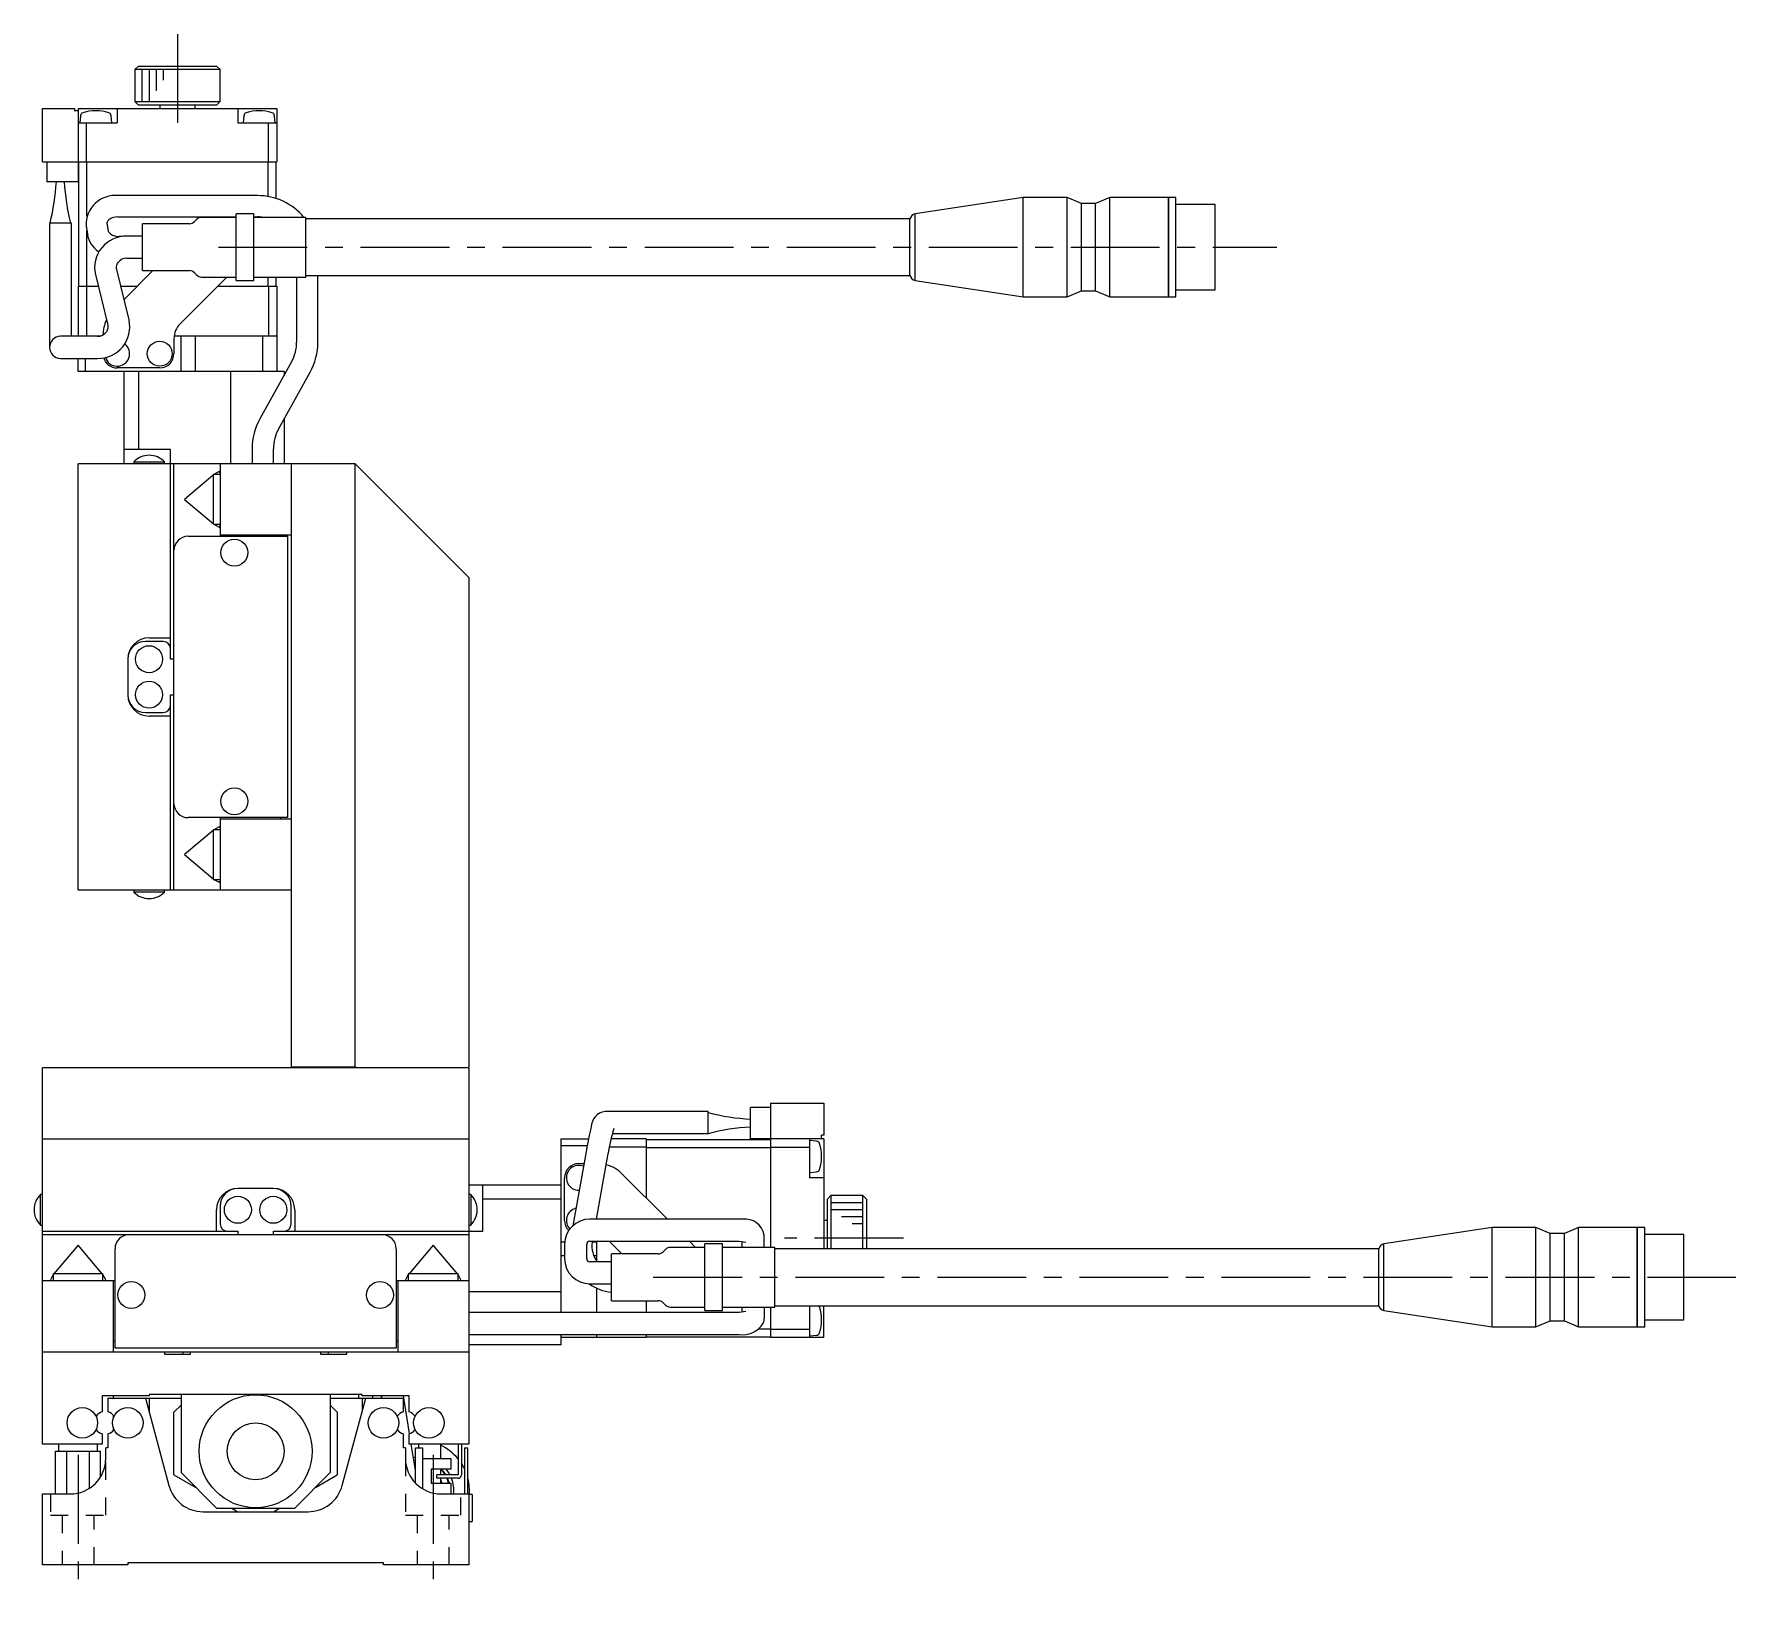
# Model space of a CAD drawing. Extents: x -597 to 414, y 17 to 745.
# Drawn here: x -94 to 145.6, y 276.1 to 496.1 of the extents above; entities that cross this region are included whole.
import ezdxf

# ---------------------------------------------------------------- set-up
doc = ezdxf.new("R2010")
doc.units = 0
doc.header["$LTSCALE"] = 10
doc.linetypes.add('CENTER', pattern=[2, 1.25, -0.25, 0.25, -0.25])
doc.linetypes.add('DOT', pattern=[0.5, 0.25, -0.25])
doc.layers.add('1', color=7, linetype='CONTINUOUS')

msp = doc.modelspace()

# ---------------------------------------------------------------- linework, layer by layer
at = {"layer": '1', "color": 4, "linetype": 'CENTER'}
for p, q in [((-73.801683, 496.122412), (-73.801683, 481.122412)), ((-68.022996, 466.122412), (81.010789, 466.122412)), ((28.40108, 326.622412), (11.686117, 326.622412)), ((-6.803966, 321.122412), (145.633887, 321.122412)), ((-87.801683, 296.122412), (-87.801683, 276.122412)), ((-37.801683, 296.122412), (-37.801683, 276.122412))]:
    msp.add_line(p, q, dxfattribs=at)
at = {"layer": '1', "color": 7, "linetype": 'CONTINUOUS'}
for p, q in [((-79.301683, 491.622412), (-79.801683, 491.122412)), ((-79.301683, 491.622412), (-68.301683, 491.622412)), ((-67.801683, 491.122412), (-68.301683, 491.622412)), ((-67.801683, 491.122412), (-79.801683, 491.122412)), ((-79.801683, 491.122412), (-79.801683, 486.622412)), ((-67.801683, 486.622412), (-67.801683, 491.122412)), ((-79.801683, 486.622412), (-67.801683, 486.622412)), ((-79.801683, 486.622412), (-79.301683, 486.122412)), ((-68.301683, 486.122412), (-67.801683, 486.622412)), ((-92.801683, 478.122412), (-92.801683, 485.622412)), ((-92.801683, 485.622412), (-88.301683, 485.622412)), ((-88.301683, 485.622412), (-88.301683, 485.322412)), ((-87.801683, 485.322412), (-88.301683, 485.322412)), ((-87.801683, 485.622412), (-87.801683, 475.322412)), ((-87.801683, 485.622412), (-59.801683, 485.622412)), ((-87.465483, 484.607692), (-87.551683, 483.622412)), ((-83.051683, 483.622412), (-83.137884, 484.607692)), ((-82.301683, 485.622412), (-82.301683, 483.622412)), ((-68.301683, 486.122412), (-79.301683, 486.122412)), ((-76.301683, 486.122412), (-76.301683, 485.622412)), ((-71.301683, 485.622412), (-71.301683, 486.122412)), ((-65.301683, 485.622412), (-65.301683, 483.622412)), ((-64.465483, 484.607692), (-64.551683, 483.622412)), ((-60.051683, 483.622412), (-60.137884, 484.607692)), ((-59.801683, 485.622412), (-59.801683, 478.122412)), ((-87.801683, 483.622412), (-82.301683, 483.622412)), ((-86.601683, 478.122412), (-86.601683, 483.622412)), ((-65.301683, 483.622412), (-59.801683, 483.622412)), ((-61.001683, 478.122412), (-61.001683, 483.622412)), ((-92.801683, 478.122412), (-59.801683, 478.122412)), ((-92.201683, 478.122412), (-92.201683, 475.322412)), ((-87.701683, 460.622412), (-87.701683, 478.122412)), ((-86.560262, 470.482116), (-86.560262, 478.122412)), ((-61.043105, 473.250893), (-61.043105, 478.122412)), ((-59.901683, 472.966398), (-59.901683, 478.122412)), ((-87.801683, 475.322412), (-92.201683, 475.322412)), ((-62.523166, 473.380742), (-82.185275, 473.380742)), ((45.284103, 473.122411), (30.05012, 470.806738)), ((45.284103, 459.122413), (45.284103, 473.122411)), ((51.477102, 473.122411), (45.284103, 473.122411)), ((51.477102, 459.122413), (51.477102, 473.122411)), ((53.477102, 472.272412), (51.477102, 473.122411)), ((53.477102, 459.972412), (53.477102, 472.272412)), ((55.477102, 472.272412), (53.477102, 472.272412)), ((57.477102, 473.122411), (55.477102, 472.272412)), ((55.477102, 459.972412), (55.477102, 472.272412)), ((57.477102, 459.122413), (57.477102, 473.122411)), ((65.734102, 473.122411), (57.477102, 473.122411)), ((65.734102, 459.122413), (65.734102, 473.122411)), ((65.784102, 473.072411), (65.734102, 473.122411)), ((65.784102, 459.122413), (65.784102, 473.122411)), ((66.784104, 473.122411), (65.784102, 473.122411)), ((66.784104, 459.122413), (66.784104, 473.122411)), ((72.284105, 472.12241), (66.784104, 472.12241)), ((72.284105, 460.122414), (72.284105, 472.12241)), ((-83.673968, 469.668448), (-83.619586, 469.784927)), ((-83.619586, 469.784927), (-83.553459, 469.873009)), ((-83.553459, 469.873009), (-83.461319, 469.965148)), ((-82.185275, 470.380742), (-65.551683, 470.380742)), ((-71.10879, 470.029519), (-71.423004, 469.715305)), ((-65.551683, 470.322412), (-70.401683, 470.322412)), ((-65.551683, 461.422412), (-65.551683, 470.822412)), ((-63.051683, 470.822412), (-65.551683, 470.822412)), ((-63.051683, 461.422412), (-63.051683, 470.822412)), ((-63.051683, 470.380742), (-62.523166, 470.380742)), ((-55.715897, 470.322412), (-63.051683, 470.322412)), ((-55.715897, 461.922412), (-55.715897, 470.322412)), ((29.326447, 470.122412), (-55.715897, 470.122412)), ((29.326447, 462.122412), (29.326447, 470.122412)), ((30.05012, 461.438087), (30.05012, 470.806738)), ((-88.726684, 469.522412), (-91.826684, 469.522412)), ((-91.826684, 469.522412), (-91.826684, 452.022412)), ((-88.726684, 453.572412), (-88.726684, 469.522412)), ((-86.653743, 469.140981), (-86.488052, 467.95909)), ((-86.560262, 460.622412), (-86.560262, 468.474172)), ((-83.682796, 469.557482), (-83.673968, 469.668448)), ((-83.517105, 468.375591), (-83.682796, 469.557482)), ((-83.510138, 468.341426), (-83.517105, 468.375591)), ((-83.460505, 468.228924), (-83.510138, 468.341426)), ((-83.39872, 468.143), (-83.460505, 468.228924)), ((-83.31506, 468.055522), (-83.39872, 468.143)), ((-83.208876, 467.96863), (-83.31506, 468.055522)), ((-81.626068, 467.622412), (-82.019584, 467.622412)), ((-78.715897, 467.672412), (-80.942429, 467.672412)), ((-78.715897, 462.822412), (-78.715897, 469.422412)), ((-72.130111, 469.422412), (-78.715897, 469.422412)), ((-82.392426, 463.279134), (-82.38291, 463.424097)), ((-82.383751, 463.135288), (-82.392426, 463.279134)), ((-82.359347, 463.002045), (-82.383751, 463.135288)), ((-82.38291, 463.424097), (-82.35534, 463.566625)), ((-80.621529, 455.877382), (-82.359347, 463.002045)), ((-82.35534, 463.566625), (-82.310886, 463.703502)), ((-82.310886, 463.703502), (-82.251345, 463.832413)), ((-82.251345, 463.832413), (-82.178646, 463.952001)), ((-81.323921, 458.757029), (-77.258538, 462.822412)), ((-80.942429, 464.572412), (-78.715897, 464.572412)), ((-78.715897, 462.822412), (-72.130111, 462.822412)), ((-71.423004, 462.529519), (-71.10879, 462.215305)), ((-87.801683, 460.622412), (-87.801683, 453.722412)), ((-87.801683, 460.622412), (-84.969802, 460.622412)), ((-86.601683, 460.622412), (-86.601683, 453.622412)), ((-85.371051, 462.267442), (-83.633233, 455.14278)), ((-81.778917, 460.622412), (-79.458538, 460.622412)), ((-66.844829, 461.922412), (-73.423004, 455.344238)), ((-70.401683, 461.922412), (-65.551683, 461.922412)), ((-68.144829, 460.622412), (-59.801683, 460.622412)), ((-65.551683, 461.422412), (-63.051683, 461.422412)), ((-63.051683, 461.922412), (-55.715897, 461.922412)), ((-61.043105, 460.622412), (-61.043105, 461.922412)), ((-61.001683, 460.622412), (-61.001683, 453.622412)), ((-59.901683, 460.622412), (-59.901683, 461.922412)), ((-59.801683, 460.622412), (-59.801683, 453.722412)), ((-57.023166, 461.922412), (-57.023166, 452.756387)), ((-55.715897, 462.122412), (29.326447, 462.122412)), ((-54.023166, 452.756387), (-54.023166, 462.122412)), ((30.05012, 461.438087), (45.284103, 459.122413)), ((66.784104, 460.122414), (72.284105, 460.122414)), ((45.284103, 459.122413), (51.477102, 459.122413)), ((51.477102, 459.122413), (53.477102, 459.972412)), ((53.477102, 459.972412), (55.477102, 459.972412)), ((55.477102, 459.972412), (57.477102, 459.122413)), ((57.477102, 459.122413), (65.734102, 459.122413)), ((65.734102, 459.122413), (65.784102, 459.172413)), ((65.784102, 459.122413), (66.784104, 459.122413)), ((-85.050151, 453.572412), (-90.276684, 453.572412)), ((-87.801683, 453.722412), (-87.701683, 453.622412)), ((-87.801683, 453.572412), (-87.801683, 453.622412)), ((-87.801683, 453.622412), (-84.653651, 453.622412)), ((-86.801683, 453.622412), (-86.801683, 453.572412)), ((-83.741236, 454.312412), (-83.813934, 454.192823)), ((-83.681695, 454.441323), (-83.741236, 454.312412)), ((-83.637241, 454.5782), (-83.681695, 454.441323)), ((-83.609671, 454.720727), (-83.637241, 454.5782)), ((-83.633233, 455.14278), (-83.608829, 455.009536)), ((-83.600154, 454.865691), (-83.609671, 454.720727)), ((-83.608829, 455.009536), (-83.600154, 454.865691)), ((-74.301683, 453.222917), (-74.301683, 451.122412)), ((-74.274965, 453.622412), (-59.801683, 453.622412)), ((-73.301683, 448.622412), (-73.301683, 453.622412)), ((-71.301683, 453.622412), (-71.301683, 448.622412)), ((-61.801683, 448.622412), (-61.801683, 453.622412)), ((-59.901683, 453.622412), (-59.801683, 453.722412)), ((-59.801683, 453.622412), (-59.801683, 448.622412)), ((-90.276684, 450.472412), (-85.050151, 450.472412)), ((-87.801683, 448.622412), (-87.801683, 450.472412)), ((-58.801683, 448.622412), (-87.801683, 448.622412)), ((-86.801683, 450.472412), (-86.801683, 448.622412)), ((-76.301683, 449.122412), (-82.301683, 449.122412)), ((-81.301683, 435.622412), (-81.301683, 448.622412)), ((-79.301683, 448.622412), (-79.301683, 437.622412)), ((-66.301683, 435.622412), (-66.301683, 448.622412)), ((-57.739086, 449.986975), (-62.205871, 441.977356)), ((-59.585763, 440.51618), (-55.118978, 448.525799)), ((-58.801683, 448.622412), (-58.801683, 448.081577)), ((-58.801683, 441.922153), (-58.801683, 435.622412)), ((-74.801683, 437.622412), (-81.301683, 437.622412)), ((-74.801683, 408.122412), (-74.801683, 437.622412)), ((-63.301683, 437.746768), (-63.301683, 435.622412)), ((-60.301683, 435.622412), (-60.301683, 437.746768)), ((-87.801684, 375.622412), (-87.801684, 435.622412)), ((-48.801683, 435.622412), (-87.801684, 435.622412)), ((-79.951684, 435.91466), (-75.651684, 435.91466)), ((-79.951684, 435.91466), (-79.951684, 435.622412)), ((-75.651684, 435.622412), (-75.651684, 435.91466)), ((-74.301683, 375.622412), (-74.301683, 435.622412)), ((-68.801463, 434.028453), (-72.801683, 430.622412)), ((-68.801683, 434.122412), (-68.801683, 427.122412)), ((-67.801683, 434.122412), (-68.801683, 434.122412)), ((-67.924201, 434.522412), (-68.672887, 434.122585)), ((-67.801683, 434.36407), (-67.924201, 434.522412)), ((-67.801683, 435.622412), (-67.801683, 425.422412)), ((-57.801683, 435.622412), (-57.801683, 350.622412)), ((-48.801683, 350.722412), (-48.801683, 435.622412)), ((-32.801683, 419.622412), (-48.801683, 435.622412)), ((-72.801683, 430.622412), (-68.801434, 427.21635)), ((-68.801683, 427.122412), (-67.801683, 427.122412)), ((-68.672861, 427.122221), (-67.924201, 426.722412)), ((-67.924201, 426.722412), (-67.801683, 426.880755)), ((-72.301683, 425.422412), (-58.301683, 425.422412)), ((-67.801683, 425.622412), (-57.801683, 425.622412)), ((-59.301683, 425.622412), (-59.301683, 425.422412)), ((-58.301683, 425.422412), (-58.301683, 385.822412)), ((-32.801683, 419.622412), (-32.801683, 350.722412)), ((-75.801684, 410.622412), (-78.301684, 410.622412)), ((-77.801684, 411.122412), (-74.801684, 411.122412)), ((-80.801684, 408.122412), (-80.801684, 403.122412)), ((-74.301683, 408.122412), (-74.801684, 408.122412)), ((-74.801684, 403.122412), (-74.301683, 403.122412)), ((-74.801684, 375.622412), (-74.801684, 403.122412)), ((-78.301684, 400.622412), (-75.801684, 400.622412)), ((-74.801684, 400.122412), (-77.801684, 400.122412)), ((-58.301683, 385.822412), (-72.301683, 385.822412)), ((-67.801683, 385.822412), (-67.801683, 375.622412)), ((-59.301683, 385.822412), (-59.301683, 385.622412)), ((-68.801639, 384.028323), (-72.801683, 380.622412)), ((-68.801683, 384.122412), (-68.801683, 377.122412)), ((-67.801683, 384.122412), (-68.801683, 384.122412)), ((-67.924194, 384.522412), (-68.672926, 384.122557)), ((-67.801683, 384.36407), (-67.924194, 384.522412)), ((-57.801683, 385.622412), (-67.801683, 385.622412)), ((-72.801683, 380.622412), (-68.801429, 377.216345)), ((-68.801683, 377.122412), (-67.801683, 377.122412)), ((-68.673025, 377.122339), (-67.924203, 376.722412)), ((-67.924203, 376.722412), (-67.801683, 376.880755)), ((-57.801683, 375.622412), (-87.801684, 375.622412)), ((-79.951684, 375.622412), (-79.951684, 375.330165)), ((-75.651684, 375.330165), (-79.951684, 375.330165)), ((-75.651684, 375.330165), (-75.651684, 375.622412)), ((-32.801683, 350.622412), (-92.801683, 350.622412)), ((-92.801683, 297.622411), (-92.801683, 350.622412)), ((-57.801683, 350.722412), (-48.801683, 350.722412)), ((-48.801683, 350.722412), (-48.701683, 350.622412)), ((-32.801683, 350.722412), (-32.901683, 350.622412)), ((-32.801683, 350.622412), (-32.801683, 297.622412)), ((9.698317, 345.622412), (17.198317, 345.622412)), ((9.698317, 345.622412), (9.698317, 325.322412)), ((17.198317, 345.622412), (17.198317, 341.122412)), ((0.898317, 344.447412), (-13.602921, 344.447412)), ((0.898317, 341.322412), (0.898317, 344.447412)), ((6.898317, 340.622412), (6.898317, 345.022412)), ((9.698317, 345.022412), (6.898317, 345.022412)), ((-92.801683, 340.622412), (-32.801683, 340.622412)), ((-19.801683, 340.622412), (-15.927123, 340.622412)), ((-19.801683, 316.172412), (-19.801683, 340.622412)), ((-7.801683, 340.622412), (-12.752795, 340.622412)), ((-12.573159, 341.347412), (0.898317, 341.347412)), ((-7.801683, 340.622412), (-7.801683, 332.279266)), ((-7.801683, 340.522412), (9.698317, 340.522412)), ((17.198317, 340.622412), (6.898317, 340.622412)), ((15.198317, 340.622412), (15.198317, 335.122412)), ((16.183596, 340.286211), (15.198317, 340.372412)), ((16.898317, 340.622412), (16.898317, 341.122412)), ((17.198317, 341.122412), (16.898317, 341.122412)), ((17.198317, 340.622412), (17.198317, 325.122412)), ((-16.126648, 339.622412), (-19.801683, 339.622412)), ((-16.228696, 339.067676), (-18.138791, 328.368361)), ((-14.822973, 329.302714), (-13.176946, 338.522863)), ((-7.801683, 339.422412), (-13.008179, 339.422412)), ((-7.801683, 339.380991), (9.698317, 339.380991)), ((9.698317, 339.422412), (15.198317, 339.422412)), ((-17.301683, 337.122412), (-16.575975, 337.122412)), ((-11.180363, 335.657946), (-4.825131, 329.302714)), ((15.198317, 335.872412), (16.183596, 335.958613)), ((-60.301683, 333.622412), (-65.301683, 333.622412)), ((-32.801683, 334.122412), (-19.801683, 334.122412)), ((-30.801683, 327.622412), (-30.801683, 334.122412)), ((-19.301683, 329.122412), (-19.301683, 335.122412)), ((17.198317, 335.122412), (15.198317, 335.122412)), ((-93.093931, 328.472412), (-93.093931, 332.772412)), ((-92.801683, 332.772412), (-93.093931, 332.772412)), ((-67.801683, 331.122412), (-67.801683, 328.622412)), ((-57.801683, 328.622412), (-57.801683, 331.122412)), ((-32.509436, 332.772412), (-32.801683, 332.772412)), ((-32.509436, 332.772412), (-32.509436, 328.472412)), ((-19.801683, 332.122412), (-30.801683, 332.122412)), ((18.198317, 332.622412), (17.698317, 332.122412)), ((17.698317, 325.122412), (17.698317, 332.122412)), ((18.198317, 332.622412), (18.198317, 325.122412)), ((22.698317, 332.622412), (18.198317, 332.622412)), ((22.698317, 325.122412), (22.698317, 332.622412)), ((23.198317, 332.122412), (22.698317, 332.622412)), ((23.198317, 332.122412), (23.198317, 325.122412)), ((-93.093931, 328.472412), (-92.801683, 328.472412)), ((-68.301683, 327.622412), (-68.301683, 330.622412)), ((-57.301683, 330.622412), (-57.301683, 327.622412)), ((-32.801683, 328.472412), (-32.509436, 328.472412)), ((5.261394, 329.302714), (-15.738606, 329.302714)), ((17.698317, 329.122412), (17.198317, 329.122412)), ((-92.801683, 327.622412), (-65.301683, 327.622412)), ((-92.801683, 327.122412), (-32.801683, 327.122412)), ((-65.301683, 327.622412), (-65.301683, 327.122412)), ((-60.301683, 327.122412), (-60.301683, 327.622412)), ((-60.301683, 327.622412), (-30.801683, 327.622412)), ((-19.801683, 326.122412), (-19.269303, 326.122412)), ((-15.738606, 326.202714), (5.261394, 326.202714)), ((-15.403791, 326.049286), (-15.3764, 326.202714)), ((-15.390736, 326.122412), (-14.801683, 326.122412)), ((-14.801683, 326.202714), (-14.801683, 323.48008)), ((-11.258538, 324.422412), (-13.03884, 326.202714)), ((-1.725131, 326.202714), (-0.844829, 325.322412)), ((5.261394, 326.202714), (6.219478, 326.068256)), ((5.711394, 325.322412), (5.711394, 326.180488)), ((8.811394, 325.322412), (8.811394, 327.068674)), ((111.284103, 328.122411), (96.05012, 325.806737)), ((111.284103, 314.122413), (111.284103, 328.122411)), ((117.477102, 328.122411), (111.284103, 328.122411)), ((117.477102, 314.122413), (117.477102, 328.122411)), ((119.477102, 327.272412), (117.477102, 328.122411)), ((119.477102, 314.972412), (119.477102, 327.272412)), ((121.477102, 327.272412), (119.477102, 327.272412)), ((123.477102, 328.122411), (121.477102, 327.272412)), ((121.477102, 314.972412), (121.477102, 327.272412)), ((123.477102, 314.122413), (123.477102, 328.122411)), ((131.734102, 328.122411), (123.477102, 328.122411)), ((131.734102, 314.122413), (131.734102, 328.122411)), ((131.784102, 328.072411), (131.734102, 328.122411)), ((131.784102, 314.122413), (131.784102, 328.122411)), ((132.784104, 328.122411), (131.784102, 328.122411)), ((132.784104, 314.122413), (132.784104, 328.122411)), ((138.284105, 327.12241), (132.784104, 327.12241)), ((138.284105, 315.122414), (138.284105, 327.12241)), ((-87.801683, 325.622412), (-91.24013, 321.578401)), ((-84.395773, 321.622367), (-87.801683, 325.622412)), ((-82.601683, 311.122412), (-82.601683, 325.122412)), ((-43.001683, 325.122412), (-43.001683, 311.122412)), ((-37.801683, 325.622412), (-41.240498, 321.577901)), ((-34.395642, 321.622192), (-37.801683, 325.622412)), ((-19.288606, 324.122412), (-19.801683, 324.122412)), ((-19.288606, 325.752714), (-19.288606, 323.752714)), ((-16.188606, 323.752714), (-16.188606, 325.752714)), ((-14.801683, 324.122412), (-15.172436, 324.122412)), ((-12.715897, 317.822412), (-12.715897, 324.422412)), ((-6.130111, 324.422412), (-12.715897, 324.422412)), ((-5.10879, 325.029519), (-5.423004, 324.715305)), ((0.448317, 325.322412), (-4.401683, 325.322412)), ((0.448317, 316.422412), (0.448317, 325.822412)), ((2.948317, 325.822412), (0.448317, 325.822412)), ((2.948317, 316.422412), (2.948317, 325.822412)), ((10.284103, 325.322412), (2.948317, 325.322412)), ((10.284103, 316.922412), (10.284103, 325.322412)), ((95.326447, 325.122412), (10.284103, 325.122412)), ((95.326447, 317.122412), (95.326447, 325.122412)), ((96.05012, 316.438086), (96.05012, 325.806737)), ((-91.301757, 321.493753), (-91.701683, 320.744931)), ((-84.301683, 321.622412), (-91.301683, 321.622412)), ((-91.301683, 321.622412), (-91.301683, 320.622412)), ((-84.301683, 320.622412), (-84.301683, 321.622412)), ((-83.901683, 320.744923), (-84.301539, 321.493655)), ((-41.301875, 321.49359), (-41.701683, 320.74493)), ((-34.301683, 321.622412), (-41.301683, 321.622412)), ((-41.301683, 321.622412), (-41.301683, 320.622412)), ((-34.301683, 320.622412), (-34.301683, 321.622412)), ((-33.901683, 320.74493), (-34.301511, 321.493616)), ((-12.715897, 323.302714), (-15.738606, 323.302714)), ((-82.601683, 320.622412), (-92.801683, 320.622412)), ((-91.701683, 320.744931), (-91.543341, 320.622412)), ((-84.060026, 320.622412), (-83.901683, 320.744923)), ((-82.801683, 310.622412), (-82.801683, 320.622412)), ((-32.801683, 320.622412), (-43.001683, 320.622412)), ((-42.801683, 320.622412), (-42.801683, 310.622412)), ((-41.701683, 320.74493), (-41.543341, 320.622412)), ((-34.060026, 320.622412), (-33.901683, 320.74493)), ((-32.801683, 319.122412), (-19.801683, 319.122412)), ((-15.738606, 320.202714), (-12.715897, 320.202714)), ((-14.801683, 319.598492), (-14.801683, 316.172412)), ((-12.715897, 317.822412), (-6.130111, 317.822412)), ((-7.801683, 317.822412), (-7.801683, 316.172412)), ((-5.423004, 317.529519), (-5.10879, 317.215305)), ((-4.401683, 316.922412), (0.448317, 316.922412)), ((0.448317, 316.422412), (2.948317, 316.422412)), ((2.948317, 316.922412), (10.284103, 316.922412)), ((5.711394, 316.196832), (5.711394, 316.922412)), ((8.811394, 316.922412), (8.811394, 315.306452)), ((9.698317, 316.922412), (9.698317, 312.622412)), ((10.284103, 317.122412), (95.326447, 317.122412)), ((15.198317, 317.122412), (15.198317, 312.622412)), ((17.198317, 312.622412), (17.198317, 317.122412)), ((96.05012, 316.438086), (111.284103, 314.122413)), ((5.261394, 316.172412), (-32.801683, 316.172412)), ((6.219478, 316.30687), (5.261394, 316.172412)), ((8.682852, 314.640023), (8.746218, 314.828119)), ((8.746218, 314.828119), (8.787932, 315.017966)), ((8.787932, 315.017966), (8.808684, 315.20815)), ((8.808684, 315.20815), (8.811394, 315.306452)), ((111.284103, 314.122413), (117.477102, 314.122413)), ((117.477102, 314.122413), (119.477102, 314.972412)), ((119.477102, 314.972412), (121.477102, 314.972412)), ((121.477102, 314.972412), (123.477102, 314.122413)), ((123.477102, 314.122413), (131.734102, 314.122413)), ((131.734102, 314.122413), (131.784102, 314.172413)), ((131.784102, 314.122413), (132.784104, 314.122413)), ((132.784104, 315.122414), (138.284105, 315.122414)), ((-82.601683, 312.122412), (-82.801683, 312.122412)), ((-42.801683, 312.122412), (-43.001683, 312.122412)), ((-32.801683, 313.072412), (5.261394, 313.072412)), ((-19.801683, 311.622412), (-32.801683, 311.622412)), ((-19.801683, 311.622412), (-19.801683, 313.072412)), ((-14.801683, 312.622412), (-19.801683, 312.622412)), ((-14.801683, 313.072412), (-14.801683, 312.622412)), ((-14.801683, 312.722412), (-14.701683, 312.622412)), ((-7.801683, 312.622412), (-14.701683, 312.622412)), ((-7.801683, 313.072412), (-7.801683, 312.622412)), ((-7.801683, 312.722412), (9.698317, 312.722412)), ((8.112295, 313.863833), (9.698317, 313.863833)), ((9.698317, 313.822412), (15.198317, 313.822412)), ((17.198317, 312.622412), (9.698317, 312.622412)), ((15.198317, 312.872412), (16.183596, 312.958613)), ((-92.801683, 310.622412), (-32.801683, 310.622412)), ((-43.001683, 311.122412), (-82.601683, 311.122412)), ((-75.601683, 310.272412), (-75.601683, 310.622412)), ((-72.001683, 310.272412), (-75.601683, 310.272412)), ((-73.051683, 310.622412), (-73.051683, 310.272412)), ((-72.001683, 310.622412), (-72.001683, 310.272412)), ((-53.601683, 310.272412), (-53.601683, 310.622412)), ((-50.001683, 310.272412), (-53.601683, 310.272412)), ((-52.551683, 310.272412), (-52.551683, 310.622412)), ((-50.001683, 310.622412), (-50.001683, 310.272412)), ((-77.801683, 304.422412), (-84.401683, 304.422411)), ((-84.401683, 304.422411), (-84.401683, 302.158691)), ((-82.801683, 304.122412), (-82.801683, 304.422411)), ((-47.801683, 304.622412), (-77.801683, 304.622412)), ((-77.801683, 304.622412), (-77.801683, 304.422412)), ((-73.301683, 304.622412), (-73.301683, 293.622412)), ((-52.301683, 304.622412), (-52.301683, 293.622412)), ((-48.301683, 304.622412), (-48.301683, 304.122412)), ((-47.801683, 304.422412), (-47.801683, 304.622412)), ((-41.201683, 304.422412), (-47.801683, 304.422412)), ((-46.301683, 304.122412), (-46.301683, 304.422412)), ((-41.117247, 299.110632), (-41.95855, 304.422412)), ((-41.201683, 302.158692), (-41.201683, 304.422412)), ((-83.601683, 304.122412), (-83.601683, 302.158692)), ((-83.601683, 304.122412), (-73.301683, 304.122412)), ((-78.301683, 304.122412), (-75.00749, 291.828316)), ((-77.801683, 304.122412), (-77.801683, 302.256386)), ((-73.301683, 303.122412), (-74.301683, 302.122412)), ((-74.301683, 293.318564), (-74.301683, 302.122412)), ((-52.301683, 304.122412), (-42.001683, 304.122412)), ((-51.301683, 302.122412), (-52.301683, 303.122412)), ((-51.301683, 302.122412), (-51.301683, 293.318564)), ((-50.595876, 291.828316), (-47.301683, 304.122412)), ((-47.801683, 304.122412), (-47.801683, 302.256386)), ((-45.073927, 304.275525), (-45.049676, 304.122412)), ((-42.001683, 302.158692), (-42.001683, 304.122412)), ((-82.801683, 301.411398), (-82.801683, 301.661717)), ((-82.801683, 299.583106), (-82.801683, 299.833425)), ((-84.401683, 297.622411), (-92.801683, 297.622411)), ((-90.551683, 297.622411), (-90.551683, 296.622412)), ((-85.051683, 296.622412), (-85.051683, 297.622411)), ((-84.401683, 299.086131), (-84.401683, 297.622411)), ((-83.601683, 299.086132), (-83.601683, 297.122412)), ((-42.001683, 297.122412), (-42.001683, 299.086132)), ((-41.201683, 297.622412), (-41.201683, 299.086132)), ((-32.801683, 297.622412), (-41.201683, 297.622412)), ((-40.301683, 293.961369), (-40.881536, 297.622412)), ((-39.846115, 297.622412), (-39.846115, 297.122412)), ((-36.746115, 295.622412), (-36.746115, 297.622412)), ((-34.301683, 297.622412), (-34.301683, 293.322412)), ((-33.801683, 297.622412), (-33.801683, 293.322412)), ((-90.97711, 290.622412), (-90.97711, 296.622412)), ((-90.97711, 296.622412), (-84.626257, 296.622412)), ((-89.389397, 290.622412), (-89.389397, 296.622412)), ((-86.21397, 291.40687), (-86.21397, 296.622412)), ((-84.626257, 293.031598), (-84.626257, 296.622412)), ((-83.901683, 295.622412), (-83.901683, 297.122412)), ((-83.601683, 297.122412), (-83.901683, 297.122412)), ((-41.701683, 297.122412), (-42.001683, 297.122412)), ((-41.701683, 297.122412), (-41.701683, 295.622412)), ((-40.301683, 297.122412), (-39.301683, 297.122412)), ((-40.301683, 292.152541), (-40.301683, 297.122412)), ((-39.301683, 297.122412), (-39.301683, 291.351622)), ((-39.301683, 295.622412), (-35.301683, 295.622412)), ((-35.301683, 295.622412), (-35.301683, 294.122412)), ((-33.401683, 297.122412), (-32.901683, 297.122412)), ((-33.401683, 297.122412), (-33.401683, 290.622412)), ((-32.901683, 290.622412), (-32.901683, 297.122412)), ((-74.301683, 293.318564), (-71.216747, 291.537475)), ((-73.301683, 293.622412), (-68.301683, 288.622412)), ((-57.301683, 288.622412), (-52.301683, 293.622412)), ((-54.38662, 291.537475), (-51.301683, 293.318564)), ((-35.301683, 294.122412), (-38.101683, 294.122412)), ((-38.101683, 294.122412), (-38.101683, 292.122412)), ((-37.301683, 292.822412), (-37.301683, 293.322412)), ((-34.301683, 293.322412), (-37.301683, 293.322412)), ((-34.301683, 292.822412), (-37.301683, 292.822412)), ((-36.746115, 293.322412), (-36.746115, 294.122412)), ((-36.746115, 292.122412), (-36.746115, 292.822412)), ((-92.801683, 280.622412), (-92.801683, 290.622412)), ((-92.801683, 290.622412), (-88.901683, 290.622412)), ((-38.101683, 292.122412), (-35.301683, 292.122412)), ((-36.701683, 290.622412), (-32.801683, 290.622412)), ((-35.301683, 292.122412), (-35.301683, 290.622412)), ((-32.801683, 290.622412), (-32.801683, 280.622412)), ((-32.301683, 290.522412), (-32.801683, 290.522412)), ((-32.301683, 290.522412), (-32.301683, 286.722412)), ((-70.177861, 288.122412), (-55.425505, 288.122412)), ((-68.301683, 288.622412), (-57.301683, 288.622412)), ((-66.167709, 288.622412), (-65.301683, 288.122412)), ((-60.301683, 288.122412), (-59.435658, 288.622412)), ((-32.801683, 286.722412), (-32.301683, 286.722412)), ((-80.801683, 280.622412), (-92.801683, 280.622412)), ((-44.801683, 280.922412), (-80.801683, 280.922412)), ((-80.801683, 280.922412), (-80.801683, 280.622412)), ((-44.801683, 280.622412), (-44.801683, 280.922412)), ((-32.801683, 280.622412), (-44.801683, 280.622412))]:
    msp.add_line(p, q, dxfattribs=at)
at = {"layer": '1', "color": 9, "linetype": 'CONTINUOUS'}
for p, q in [((-78.801683, 491.122412), (-78.801683, 486.622412)), ((-77.801683, 491.122412), (-77.801683, 486.622412)), ((-76.801683, 491.122412), (-76.801683, 488.122412)), ((-75.801683, 491.122412), (-75.801683, 489.622412)), ((22.698317, 331.622412), (18.198317, 331.622412)), ((22.698317, 330.622412), (18.198317, 330.622412)), ((22.698317, 329.622412), (19.698317, 329.622412)), ((22.698317, 328.622412), (21.198317, 328.622412))]:
    msp.add_line(p, q, dxfattribs=at)
at = {"layer": '1', "color": 9, "linetype": 'DOT'}
for p, q in [((-83.901683, 287.622412), (-83.901683, 295.622412)), ((-41.701683, 295.622412), (-41.701683, 287.622412)), ((-91.701683, 290.622412), (-91.701683, 287.622412)), ((-33.901683, 287.622412), (-33.901683, 290.622412)), ((-91.701683, 287.622412), (-83.901683, 287.622412)), ((-90.051683, 287.622412), (-90.051683, 280.622412)), ((-85.551683, 280.622412), (-85.551683, 287.622412)), ((-41.701683, 287.622412), (-33.901683, 287.622412)), ((-40.051683, 287.622412), (-40.051683, 280.622412)), ((-35.551683, 280.622412), (-35.551683, 287.622412))]:
    msp.add_line(p, q, dxfattribs=at)
at = {"layer": '1', "color": 7, "linetype": 'CONTINUOUS'}
for centre, radius in [((-76.301683, 451.122412), 1.75), ((-65.801683, 423.122412), 1.9), ((-77.801684, 408.122412), 1.9), ((-77.801684, 403.122412), 1.9), ((-65.801683, 388.122412), 1.9), ((-65.301683, 330.622412), 1.9), ((-60.301683, 330.622412), 1.9), ((-80.301683, 318.622412), 1.9), ((-45.301683, 318.622412), 1.9), ((-62.801683, 296.622412), 7.95), ((-87.201683, 300.622411), 2.15), ((-80.801683, 300.622412), 2.15), ((-44.801683, 300.622412), 2.15), ((-38.401683, 300.622412), 2.15), ((-62.801683, 296.622412), 4)]:
    msp.add_circle(centre, radius, dxfattribs=at)
for centre, radius, start, end in [((-86.967385, 484.564114), 0.5, 107.629155, 175), ((-85.301683, 479.322412), 6, 72.370845, 107.629155), ((-83.635982, 484.564114), 0.5, 5, 72.370845), ((-63.967385, 484.564114), 0.5, 107.629155, 175), ((-62.301683, 479.322412), 6, 72.370845, 107.629155), ((-60.635982, 484.564114), 0.5, 5, 72.370845), ((-124.822822, 477.483862), 34.032002, 346.470847, 356.358564), ((-58.319826, 477.100498), 31.474277, 183.238552, 193.932037), ((-82.598119, 469.34122), 4.060564, 84.164558, 182.826586), ((-62.523166, 464.880742), 8.5, 39.806468, 90), ((-82.249266, 468.410436), 1.971345, 88.13980494, 127.93995567), ((-72.130111, 470.422412), 1, 270, 315), ((-70.401683, 469.322412), 1, 90, 135), ((-62.523166, 464.880742), 5.5, 81.648045, 90), ((30.284104, 469.834495), 1.000002, 103.531698, 163.266744), ((-82.883565, 468.531551), 3.649663, 189.024296, 236.819783), ((-81.044225, 463.239015), 4.434566, 88.684659, 192.655631), ((-82.065969, 469.67885), 2.056961, 236.24596132, 271.29214151), ((-80.966308, 463.078158), 1.494445, 89.08446534, 144.2162546), ((-72.130111, 461.822412), 1, 45, 90), ((-70.401683, 462.922412), 1, 225, 270), ((30.284104, 462.410329), 1.000002, 196.733256, 256.468302), ((-84.948356, 454.90581), 4.434566, 268.684659, 12.655631), ((-79.301683, 453.708199), 5, 154.390034, 179.400276), ((-71.301683, 453.222917), 3, 135, 180), ((-90.276684, 452.022412), 1.55, 90, 270), ((-85.026272, 455.066666), 1.494445, 269.08446534, 324.2162546), ((-82.301683, 451.122412), 2, 196.695284, 270), ((-82.301683, 451.122412), 1.75, 197.412357, 51.771311), ((-76.301683, 451.122412), 2, 270, 0), ((-62.716532, 452.750936), 5.693369, 330.956706, 0.054852), ((-62.713072, 452.750045), 8.689909, 330.914821, 0.041814), ((-54.611777, 437.75311), 8.689909, 150.914821, 180.041814), ((-54.608317, 437.752218), 5.693369, 150.956706, 180.054852), ((-77.801684, 433.822412), 3, 44.220044, 135.779956), ((-72.301683, 423.422412), 2, 90, 180), ((-77.801684, 408.122412), 3, 90, 180), ((-78.301684, 408.122412), 2.5, 90, 180), ((-75.801684, 409.622412), 1, 0, 90), ((-78.301684, 403.122412), 2.5, 180, 270), ((-77.801684, 403.122412), 3, 180, 270), ((-75.801684, 401.622412), 1, 270, 0), ((-72.301683, 387.822412), 2, 180, 270), ((-77.801684, 377.422412), 3, 224.220044, 315.779956), ((-13.325674, 342.252365), 2.212486, 97.19867923, 179.87922705), ((8.312219, 371.960749), 28.615444, 254.984078, 267.167835), ((21.380966, 332.594073), 38.162733, 165.33281197, 170.23360419), ((9.803652, 335.000325), 23.249004, 162.360616, 171.285353), ((8.354968, 313.411834), 28.889479, 92.890166, 104.957921), ((16.140018, 339.788114), 0.5, 17.629155, 85), ((10.898317, 338.122412), 6, 342.370845, 17.629155), ((-17.301683, 335.122412), 2, 90, 180), ((-17.301683, 335.122412), 1.75, 67.908853, 271.846969), ((-14.715897, 332.122412), 5, 45, 75.402661), ((16.140018, 336.45671), 0.5, 275, 342.370845), ((-65.301683, 330.622412), 3, 90, 180), ((-65.301683, 331.122412), 2.5, 90, 180), ((-60.301683, 331.122412), 2.5, 0, 90), ((-60.301683, 330.622412), 3, 0, 90), ((-91.001683, 330.622412), 3, 134.220044, 225.779956), ((-34.601683, 330.622412), 3, 314.220044, 45.779956), ((-17.301683, 329.122412), 1.75, 103.154813, 224.003078), ((-66.801683, 328.622412), 1, 180, 270), ((-58.801683, 328.622412), 1, 270, 0), ((-17.301683, 329.122412), 2, 180, 225.35227), ((-15.738606, 325.752714), 3.55, 90, 180), ((5.262437, 321.989023), 7.313691, 85.95274082, 90.00817113), ((6.141724, 326.59807), 2.710831, 9.99727067, 97.69739771), ((-80.601683, 325.122412), 2, 90, 180), ((-45.001683, 325.122412), 2, 0, 90), ((-15.738606, 325.752714), 0.45, 90, 180), ((-12.111282, 325.464568), 3.344025, 169.929811, 220.286368), ((-15.738606, 323.752714), 3.55, 180, 270), ((-15.738606, 323.752714), 0.45, 180, 270), ((-6.130111, 325.422412), 1, 270, 315), ((-4.401683, 324.322412), 1, 90, 135), ((96.284104, 324.834495), 1.000002, 103.531698, 163.266744), ((-12.010445, 325.563227), 6.587151, 234.450977, 263.851962), ((-6.130111, 316.822412), 1, 45, 90), ((-4.401683, 317.922412), 1, 225, 270), ((16.140018, 316.788114), 0.5, 17.629155, 41.958803), ((10.898317, 315.122412), 6, 342.370845, 17.629155), ((96.284104, 317.410329), 1.000002, 196.733256, 256.468302), ((5.75293, 316.517221), 3.479701, 261.87934843, 327.35235675), ((16.140018, 313.45671), 0.5, 275, 342.370845), ((-50.001683, 305.122412), 5, 348.463041, 351.952156), ((-84.001683, 300.622411), 1.5875, 104.594029, 143.220957), ((-84.001683, 300.622412), 1.5875, 36.779043, 75.405971), ((-41.601683, 300.622412), 1.5875, 104.594029, 143.220957), ((-41.601683, 300.622412), 1.5875, 36.779044, 75.405972), ((-84.001683, 300.622411), 1.5875, 216.779044, 255.405972), ((-84.001683, 300.622412), 1.5875, 284.594029, 323.220957), ((-41.601683, 300.622412), 1.5875, 216.779043, 255.405971), ((-41.601683, 300.622412), 1.5875, 284.594029, 323.220957), ((-39.701683, 291.122412), 6.999999, 39.517642, 65.02492), ((-88.901683, 295.622412), 5, 270, 0), ((-36.701683, 295.622412), 5, 180, 270), ((-39.601683, 291.122412), 4.7, 98.565281, 102.015774), ((-39.701683, 291.122412), 4.2, 98.21321, 101.026268), ((-39.701683, 291.122412), 6.999999, 25.841915, 32.556918), ((-39.701683, 291.122412), 3.3, 100.475681, 101.57922), ((-39.701683, 291.122412), 4.2, 31.588142, 45.584693), ((-39.701683, 291.122412), 3.3, 17.639703, 26.410969), ((-39.601683, 291.122412), 4.2, 31.58814, 45.584691), ((-39.601683, 291.122412), 4.7, 27.910072, 39.665013), ((-39.701683, 291.122412), 4.2, 13.774148, 23.876214), ((-39.601683, 291.122412), 4.2, 13.774147, 23.876212), ((-39.601683, 291.122412), 4.7, 353.893148, 21.20477), ((-34.301683, 293.322412), 0.5, 270.000001, 0.000001), ((-39.701683, 291.122412), 6.999999, 355.0829, 13.729098), ((-70.177861, 293.122412), 5, 195, 270), ((-55.425505, 293.122412), 5, 270, 345)]:
    msp.add_arc(centre, radius, start, end, dxfattribs=at)

doc.saveas('drawing.dxf')
